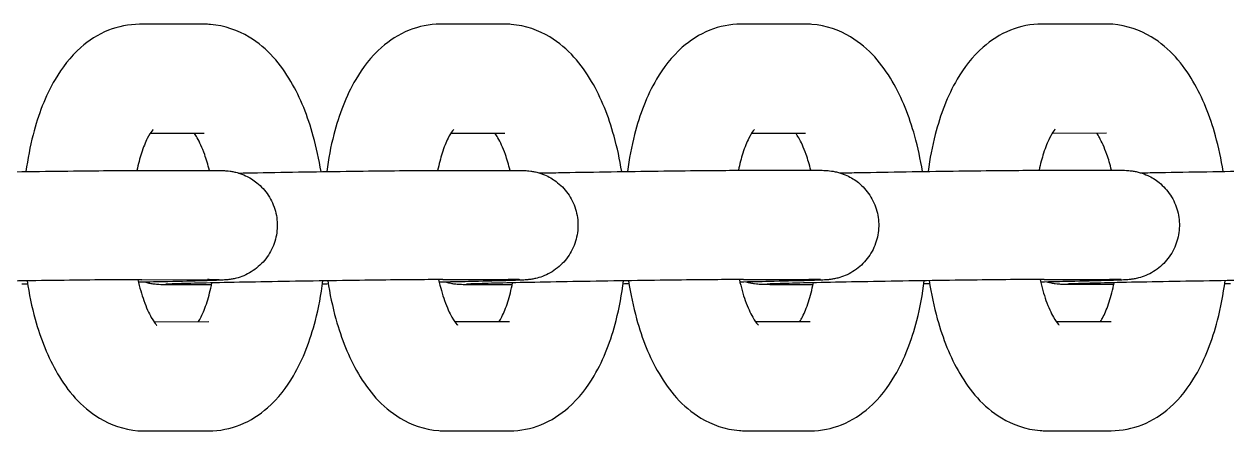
# Model space of a CAD drawing. Header units: millimetres. Extents: x 9332 to 13832, y 185 to 4585.
# Drawn here: x 10554.1 to 10620.1, y 2375.1 to 2397.4 of the extents above; entities that cross this region are included whole.
import ezdxf

# ---------------------------------------------------------------- set-up
doc = ezdxf.new("R2010")
doc.units = ezdxf.units.MM
doc.layers.add('AM_4', color=3, linetype='Continuous', lineweight=25)

msp = doc.modelspace()

# ---------------------------------------------------------------- linework, layer by layer
at = {"layer": 'AM_4'}
for p, q in [((10563.959, 2397.402), (10560.409, 2397.401)), ((10580.476, 2397.405), (10576.926, 2397.404)), ((10596.993, 2397.409), (10593.443, 2397.408)), ((10613.509, 2397.413), (10609.96, 2397.412)), ((10563.96, 2391.402), (10560.983, 2391.401)), ((10580.477, 2391.405), (10577.499, 2391.405)), ((10596.994, 2391.409), (10594.016, 2391.408)), ((10613.511, 2391.413), (10610.533, 2391.412)), ((10560.541, 2389.376), (10564.136, 2389.377)), ((10577.058, 2389.38), (10580.653, 2389.38)), ((10593.575, 2389.383), (10597.17, 2389.384)), ((10610.091, 2389.387), (10613.687, 2389.388)), ((10560.542, 2383.376), (10564.138, 2383.377)), ((10564.363, 2383.095), (10562.396, 2383.095)), ((10577.059, 2383.38), (10580.655, 2383.38)), ((10580.88, 2383.099), (10578.913, 2383.098)), ((10593.576, 2383.383), (10597.171, 2383.384)), ((10597.397, 2383.102), (10595.43, 2383.102)), ((10610.093, 2383.387), (10613.688, 2383.388)), ((10613.913, 2383.106), (10611.946, 2383.106)), ((10561.197, 2381.07), (10564.216, 2381.071)), ((10577.714, 2381.074), (10580.733, 2381.074)), ((10594.23, 2381.077), (10597.25, 2381.078)), ((10610.747, 2381.081), (10613.767, 2381.082)), ((10560.668, 2375.07), (10564.218, 2375.071)), ((10577.185, 2375.074), (10580.735, 2375.074)), ((10593.702, 2375.077), (10597.251, 2375.078)), ((10610.218, 2375.081), (10613.768, 2375.082))]:
    msp.add_line(p, q, dxfattribs=at)
for points, knots in [([(10560.409, 2397.401), (10559.817, 2397.401), (10559.226, 2397.279), (10558.116, 2396.837), (10557.612, 2396.503), (10556.593, 2395.608), (10556.142, 2395.01), (10555.227, 2393.448), (10554.844, 2392.43), (10554.394, 2390.684), (10554.264, 2390.006), (10554.17, 2389.31)], [3.141593, 3.141593, 3.141593, 3.141593, 3.311695, 3.311695, 3.501936, 3.501936, 3.767115, 3.767115, 4.150252, 4.150252, 4.378671, 4.378671, 4.378671, 4.378671]), ([(10570.375, 2389.309), (10570.267, 2389.978), (10570.126, 2390.63), (10569.65, 2392.342), (10569.254, 2393.351), (10568.164, 2395.203), (10567.464, 2396.071), (10565.818, 2397.062), (10565.086, 2397.329), (10564.191, 2397.397), (10564.075, 2397.402), (10563.959, 2397.402)], [8.177323, 8.177323, 8.177323, 8.177323, 8.396757, 8.396757, 8.775646, 8.775646, 9.166126, 9.166126, 9.391469, 9.391469, 9.424778, 9.424778, 9.424778, 9.424778]), ([(10576.926, 2397.404), (10576.334, 2397.404), (10575.743, 2397.283), (10574.632, 2396.841), (10574.128, 2396.507), (10573.11, 2395.612), (10572.659, 2395.013), (10571.744, 2393.452), (10571.361, 2392.434), (10570.91, 2390.688), (10570.78, 2390.01), (10570.687, 2389.314)], [3.141593, 3.141593, 3.141593, 3.141593, 3.311695, 3.311695, 3.501936, 3.501936, 3.767115, 3.767115, 4.150252, 4.150252, 4.378671, 4.378671, 4.378671, 4.378671]), ([(10586.892, 2389.313), (10586.784, 2389.981), (10586.643, 2390.634), (10586.167, 2392.345), (10585.771, 2393.355), (10584.68, 2395.207), (10583.981, 2396.074), (10582.335, 2397.066), (10581.603, 2397.332), (10580.708, 2397.401), (10580.592, 2397.405), (10580.476, 2397.405)], [8.177323, 8.177323, 8.177323, 8.177323, 8.396757, 8.396757, 8.775646, 8.775646, 9.166126, 9.166126, 9.391469, 9.391469, 9.424778, 9.424778, 9.424778, 9.424778]), ([(10593.443, 2397.408), (10592.85, 2397.408), (10592.26, 2397.286), (10591.149, 2396.844), (10590.645, 2396.511), (10589.627, 2395.615), (10589.176, 2395.017), (10588.261, 2393.456), (10587.878, 2392.437), (10587.427, 2390.692), (10587.297, 2390.013), (10587.203, 2389.318)], [3.141593, 3.141593, 3.141593, 3.141593, 3.311695, 3.311695, 3.501936, 3.501936, 3.767115, 3.767115, 4.150252, 4.150252, 4.378671, 4.378671, 4.378671, 4.378671]), ([(10603.408, 2389.317), (10603.301, 2389.985), (10603.16, 2390.637), (10602.684, 2392.349), (10602.287, 2393.359), (10601.197, 2395.21), (10600.497, 2396.078), (10598.852, 2397.07), (10598.12, 2397.336), (10597.225, 2397.404), (10597.109, 2397.409), (10596.993, 2397.409)], [8.177323, 8.177323, 8.177323, 8.177323, 8.396757, 8.396757, 8.775646, 8.775646, 9.166126, 9.166126, 9.391469, 9.391469, 9.424778, 9.424778, 9.424778, 9.424778]), ([(10609.96, 2397.412), (10609.367, 2397.412), (10608.777, 2397.29), (10607.666, 2396.848), (10607.162, 2396.514), (10606.143, 2395.619), (10605.692, 2395.021), (10604.777, 2393.459), (10604.394, 2392.441), (10603.944, 2390.695), (10603.814, 2390.017), (10603.72, 2389.321)], [3.141593, 3.141593, 3.141593, 3.141593, 3.311695, 3.311695, 3.501936, 3.501936, 3.767115, 3.767115, 4.150252, 4.150252, 4.378671, 4.378671, 4.378671, 4.378671]), ([(10619.925, 2389.32), (10619.817, 2389.989), (10619.677, 2390.641), (10619.201, 2392.353), (10618.804, 2393.362), (10617.714, 2395.214), (10617.014, 2396.082), (10615.369, 2397.074), (10614.637, 2397.34), (10613.741, 2397.408), (10613.625, 2397.413), (10613.509, 2397.413)], [8.177323, 8.177323, 8.177323, 8.177323, 8.396757, 8.396757, 8.775646, 8.775646, 9.166126, 9.166126, 9.391469, 9.391469, 9.424778, 9.424778, 9.424778, 9.424778]), ([(10594.182, 2391.631), (10594.182, 2391.631), (10594.153, 2391.604), (10594.049, 2391.465), (10593.962, 2391.329), (10593.763, 2390.93), (10593.649, 2390.652), (10593.453, 2390.044), (10593.37, 2389.727), (10593.298, 2389.383)], [3.51873, 3.51873, 3.51873, 3.51873, 3.6574981, 3.6574981, 3.8425054, 3.8425054, 4.0534741, 4.0534741, 4.2344337, 4.2344337, 4.2344337, 4.2344337]), ([(10610.699, 2391.635), (10610.699, 2391.635), (10610.67, 2391.607), (10610.566, 2391.468), (10610.479, 2391.332), (10610.279, 2390.934), (10610.165, 2390.656), (10609.97, 2390.048), (10609.886, 2389.73), (10609.814, 2389.387)], [3.51873, 3.51873, 3.51873, 3.51873, 3.6574981, 3.6574981, 3.8425054, 3.8425054, 4.0534741, 4.0534741, 4.2344337, 4.2344337, 4.2344337, 4.2344337]), ([(10561.149, 2391.624), (10561.149, 2391.624), (10561.12, 2391.596), (10561.015, 2391.457), (10560.928, 2391.321), (10560.729, 2390.923), (10560.615, 2390.645), (10560.42, 2390.037), (10560.336, 2389.719), (10560.264, 2389.375)], [3.51873, 3.51873, 3.51873, 3.51873, 3.6574981, 3.6574981, 3.8425054, 3.8425054, 4.0534741, 4.0534741, 4.2344337, 4.2344337, 4.2344337, 4.2344337]), ([(10564.243, 2389.377), (10564.165, 2389.692), (10564.077, 2389.984), (10563.851, 2390.624), (10563.706, 2390.938), (10563.524, 2391.259), (10563.474, 2391.338), (10563.43, 2391.401)], [8.3471885, 8.3471885, 8.3471885, 8.3471885, 8.5142019, 8.5142019, 8.7562917, 8.7562917, 8.8552962, 8.8552962, 8.8552962, 8.8552962]), ([(10577.665, 2391.628), (10577.665, 2391.628), (10577.636, 2391.6), (10577.532, 2391.461), (10577.445, 2391.325), (10577.246, 2390.926), (10577.132, 2390.649), (10576.937, 2390.04), (10576.853, 2389.723), (10576.781, 2389.379)], [3.51873, 3.51873, 3.51873, 3.51873, 3.6574981, 3.6574981, 3.8425054, 3.8425054, 4.0534741, 4.0534741, 4.2344337, 4.2344337, 4.2344337, 4.2344337]), ([(10580.76, 2389.38), (10580.682, 2389.695), (10580.594, 2389.987), (10580.367, 2390.628), (10580.223, 2390.942), (10580.041, 2391.263), (10579.991, 2391.342), (10579.947, 2391.405)], [8.3471885, 8.3471885, 8.3471885, 8.3471885, 8.5142019, 8.5142019, 8.7562917, 8.7562917, 8.8552962, 8.8552962, 8.8552962, 8.8552962]), ([(10597.277, 2389.384), (10597.198, 2389.699), (10597.111, 2389.991), (10596.884, 2390.631), (10596.74, 2390.946), (10596.558, 2391.267), (10596.508, 2391.345), (10596.464, 2391.409)], [8.3471885, 8.3471885, 8.3471885, 8.3471885, 8.5142019, 8.5142019, 8.7562917, 8.7562917, 8.8552962, 8.8552962, 8.8552962, 8.8552962]), ([(10613.794, 2389.388), (10613.715, 2389.703), (10613.627, 2389.995), (10613.401, 2390.635), (10613.256, 2390.95), (10613.075, 2391.27), (10613.025, 2391.349), (10612.981, 2391.412)], [8.3471885, 8.3471885, 8.3471885, 8.3471885, 8.5142019, 8.5142019, 8.7562917, 8.7562917, 8.8552962, 8.8552962, 8.8552962, 8.8552962]), ([(10549.334, 2389.228), (10549.672, 2389.234), (10550.022, 2389.241), (10551.201, 2389.263), (10552.083, 2389.278), (10553.829, 2389.306), (10554.716, 2389.319), (10556.385, 2389.341), (10557.189, 2389.351), (10558.616, 2389.365), (10559.257, 2389.371), (10560.067, 2389.375), (10560.323, 2389.376), (10560.541, 2389.376)], [2.062407, 2.062407, 2.062407, 2.062407, 2.176173, 2.176173, 2.438577, 2.438577, 2.700333, 2.700333, 2.962057, 2.962057, 3.224316, 3.224316, 3.369496, 3.369496, 3.369496, 3.369496]), ([(10564.136, 2389.377), (10564.561, 2389.377), (10564.775, 2389.38), (10565.102, 2389.363), (10565.142, 2389.361), (10565.242, 2389.353), (10565.303, 2389.347), (10565.44, 2389.328), (10565.513, 2389.315), (10565.665, 2389.283), (10565.744, 2389.263), (10565.959, 2389.199), (10566.096, 2389.148), (10566.45, 2388.984), (10566.663, 2388.853), (10567.095, 2388.504), (10567.309, 2388.269), (10567.654, 2387.743), (10567.787, 2387.445), (10567.952, 2386.83), (10567.985, 2386.505), (10567.947, 2385.868), (10567.876, 2385.549), (10567.641, 2384.957), (10567.473, 2384.676), (10567.063, 2384.189), (10566.816, 2383.975), (10566.413, 2383.727), (10566.274, 2383.655), (10565.998, 2383.539), (10565.86, 2383.493), (10565.644, 2383.436), (10565.561, 2383.419), (10565.417, 2383.393), (10565.357, 2383.385), (10565.27, 2383.374), (10565.237, 2383.371), (10565.157, 2383.364), (10565.118, 2383.361), (10564.964, 2383.351), (10564.854, 2383.346), (10564.498, 2383.332), (10564.22, 2383.323), (10563.371, 2383.299), (10562.711, 2383.283), (10561.462, 2383.255), (10560.921, 2383.244), (10560.35, 2383.233)], [0, 0, 0, 0, 0.281853, 0.281853, 0.315187, 0.315187, 0.34452, 0.34452, 0.369391, 0.369391, 0.394699, 0.394699, 0.438559, 0.438559, 0.512467, 0.512467, 0.605515, 0.605515, 0.701047, 0.701047, 0.796687, 0.796687, 0.892331, 0.892331, 0.987974, 0.987974, 1.083586, 1.083586, 1.130463, 1.130463, 1.17418, 1.17418, 1.201861, 1.201861, 1.229399, 1.229399, 1.252836, 1.252836, 1.296134, 1.296134, 1.425776, 1.425776, 1.621313, 1.621313, 1.911073, 1.911073, 2.099225, 2.099225, 2.099225, 2.099225]), ([(10565.851, 2389.231), (10566.189, 2389.238), (10566.538, 2389.245), (10567.718, 2389.266), (10568.599, 2389.282), (10570.346, 2389.309), (10571.232, 2389.322), (10572.902, 2389.345), (10573.705, 2389.354), (10575.133, 2389.369), (10575.773, 2389.374), (10576.584, 2389.379), (10576.839, 2389.38), (10577.058, 2389.38)], [2.062407, 2.062407, 2.062407, 2.062407, 2.176173, 2.176173, 2.438577, 2.438577, 2.700333, 2.700333, 2.962057, 2.962057, 3.224316, 3.224316, 3.369496, 3.369496, 3.369496, 3.369496]), ([(10580.653, 2389.38), (10581.078, 2389.38), (10581.291, 2389.383), (10581.619, 2389.367), (10581.658, 2389.365), (10581.758, 2389.356), (10581.819, 2389.351), (10581.957, 2389.331), (10582.03, 2389.319), (10582.181, 2389.287), (10582.261, 2389.267), (10582.476, 2389.203), (10582.613, 2389.152), (10582.967, 2388.988), (10583.18, 2388.856), (10583.612, 2388.507), (10583.826, 2388.272), (10584.17, 2387.747), (10584.304, 2387.449), (10584.468, 2386.834), (10584.502, 2386.508), (10584.464, 2385.872), (10584.393, 2385.553), (10584.158, 2384.961), (10583.99, 2384.68), (10583.58, 2384.192), (10583.333, 2383.979), (10582.93, 2383.73), (10582.79, 2383.659), (10582.515, 2383.543), (10582.377, 2383.497), (10582.16, 2383.44), (10582.077, 2383.422), (10581.934, 2383.397), (10581.874, 2383.389), (10581.786, 2383.378), (10581.754, 2383.375), (10581.674, 2383.367), (10581.634, 2383.365), (10581.48, 2383.354), (10581.371, 2383.35), (10581.015, 2383.335), (10580.737, 2383.326), (10579.888, 2383.302), (10579.228, 2383.286), (10577.979, 2383.259), (10577.437, 2383.248), (10576.867, 2383.237)], [0, 0, 0, 0, 0.281853, 0.281853, 0.315187, 0.315187, 0.34452, 0.34452, 0.369391, 0.369391, 0.394699, 0.394699, 0.438559, 0.438559, 0.512467, 0.512467, 0.605515, 0.605515, 0.701047, 0.701047, 0.796687, 0.796687, 0.892331, 0.892331, 0.987974, 0.987974, 1.083586, 1.083586, 1.130463, 1.130463, 1.17418, 1.17418, 1.201861, 1.201861, 1.229399, 1.229399, 1.252836, 1.252836, 1.296134, 1.296134, 1.425776, 1.425776, 1.621313, 1.621313, 1.911073, 1.911073, 2.099225, 2.099225, 2.099225, 2.099225]), ([(10582.368, 2389.235), (10582.706, 2389.242), (10583.055, 2389.248), (10584.235, 2389.27), (10585.116, 2389.285), (10586.863, 2389.313), (10587.749, 2389.326), (10589.419, 2389.348), (10590.222, 2389.358), (10591.649, 2389.373), (10592.29, 2389.378), (10593.1, 2389.382), (10593.356, 2389.383), (10593.575, 2389.383)], [2.062407, 2.062407, 2.062407, 2.062407, 2.176173, 2.176173, 2.438577, 2.438577, 2.700333, 2.700333, 2.962057, 2.962057, 3.224316, 3.224316, 3.369496, 3.369496, 3.369496, 3.369496]), ([(10597.17, 2389.384), (10597.594, 2389.384), (10597.808, 2389.387), (10598.136, 2389.371), (10598.175, 2389.368), (10598.275, 2389.36), (10598.336, 2389.354), (10598.474, 2389.335), (10598.547, 2389.323), (10598.698, 2389.291), (10598.778, 2389.271), (10598.993, 2389.207), (10599.13, 2389.155), (10599.484, 2388.992), (10599.696, 2388.86), (10600.129, 2388.511), (10600.342, 2388.276), (10600.687, 2387.751), (10600.821, 2387.453), (10600.985, 2386.837), (10601.018, 2386.512), (10600.981, 2385.876), (10600.91, 2385.557), (10600.674, 2384.964), (10600.507, 2384.684), (10600.097, 2384.196), (10599.85, 2383.983), (10599.447, 2383.734), (10599.307, 2383.662), (10599.032, 2383.547), (10598.894, 2383.501), (10598.677, 2383.444), (10598.594, 2383.426), (10598.451, 2383.401), (10598.39, 2383.392), (10598.303, 2383.382), (10598.271, 2383.379), (10598.191, 2383.371), (10598.151, 2383.368), (10597.997, 2383.358), (10597.888, 2383.353), (10597.532, 2383.339), (10597.254, 2383.33), (10596.405, 2383.306), (10595.745, 2383.29), (10594.496, 2383.263), (10593.954, 2383.252), (10593.384, 2383.241)], [0, 0, 0, 0, 0.281853, 0.281853, 0.315187, 0.315187, 0.34452, 0.34452, 0.369391, 0.369391, 0.394699, 0.394699, 0.438559, 0.438559, 0.512467, 0.512467, 0.605515, 0.605515, 0.701047, 0.701047, 0.796687, 0.796687, 0.892331, 0.892331, 0.987974, 0.987974, 1.083586, 1.083586, 1.130463, 1.130463, 1.17418, 1.17418, 1.201861, 1.201861, 1.229399, 1.229399, 1.252836, 1.252836, 1.296134, 1.296134, 1.425776, 1.425776, 1.621313, 1.621313, 1.911073, 1.911073, 2.099225, 2.099225, 2.099225, 2.099225]), ([(10598.885, 2389.239), (10599.222, 2389.245), (10599.572, 2389.252), (10600.751, 2389.274), (10601.633, 2389.289), (10603.379, 2389.317), (10604.266, 2389.33), (10605.935, 2389.352), (10606.739, 2389.362), (10608.166, 2389.376), (10608.807, 2389.382), (10609.617, 2389.386), (10609.873, 2389.387), (10610.091, 2389.387)], [2.062407, 2.062407, 2.062407, 2.062407, 2.176173, 2.176173, 2.438577, 2.438577, 2.700333, 2.700333, 2.962057, 2.962057, 3.224316, 3.224316, 3.369496, 3.369496, 3.369496, 3.369496]), ([(10613.687, 2389.388), (10614.111, 2389.388), (10614.325, 2389.391), (10614.653, 2389.374), (10614.692, 2389.372), (10614.792, 2389.364), (10614.853, 2389.358), (10614.99, 2389.339), (10615.064, 2389.326), (10615.215, 2389.294), (10615.294, 2389.274), (10615.51, 2389.21), (10615.647, 2389.159), (10616.001, 2388.995), (10616.213, 2388.864), (10616.646, 2388.515), (10616.859, 2388.28), (10617.204, 2387.754), (10617.337, 2387.456), (10617.502, 2386.841), (10617.535, 2386.516), (10617.498, 2385.879), (10617.427, 2385.56), (10617.191, 2384.968), (10617.023, 2384.687), (10616.614, 2384.2), (10616.366, 2383.986), (10615.963, 2383.738), (10615.824, 2383.666), (10615.549, 2383.55), (10615.411, 2383.504), (10615.194, 2383.447), (10615.111, 2383.43), (10614.968, 2383.404), (10614.907, 2383.396), (10614.82, 2383.386), (10614.788, 2383.382), (10614.708, 2383.375), (10614.668, 2383.372), (10614.514, 2383.362), (10614.405, 2383.357), (10614.049, 2383.343), (10613.771, 2383.334), (10612.922, 2383.31), (10612.262, 2383.294), (10611.012, 2383.267), (10610.471, 2383.255), (10609.9, 2383.244)], [0, 0, 0, 0, 0.281853, 0.281853, 0.315187, 0.315187, 0.34452, 0.34452, 0.369391, 0.369391, 0.394699, 0.394699, 0.438559, 0.438559, 0.512467, 0.512467, 0.605515, 0.605515, 0.701047, 0.701047, 0.796687, 0.796687, 0.892331, 0.892331, 0.987974, 0.987974, 1.083586, 1.083586, 1.130463, 1.130463, 1.17418, 1.17418, 1.201861, 1.201861, 1.229399, 1.229399, 1.252836, 1.252836, 1.296134, 1.296134, 1.425776, 1.425776, 1.621313, 1.621313, 1.911073, 1.911073, 2.099225, 2.099225, 2.099225, 2.099225]), ([(10615.402, 2389.242), (10615.739, 2389.249), (10616.089, 2389.256), (10617.268, 2389.277), (10618.15, 2389.293), (10619.896, 2389.32), (10620.783, 2389.333), (10622.452, 2389.356), (10623.256, 2389.365), (10624.683, 2389.38), (10625.324, 2389.385), (10626.134, 2389.39), (10626.39, 2389.391), (10626.608, 2389.391)], [2.062407, 2.062407, 2.062407, 2.062407, 2.176173, 2.176173, 2.438577, 2.438577, 2.700333, 2.700333, 2.962057, 2.962057, 3.224316, 3.224316, 3.369496, 3.369496, 3.369496, 3.369496]), ([(10560.542, 2383.376), (10560.188, 2383.376), (10559.706, 2383.374), (10558.56, 2383.365), (10557.879, 2383.358), (10556.389, 2383.341), (10555.56, 2383.33), (10553.869, 2383.306), (10552.985, 2383.292), (10551.278, 2383.263), (10550.433, 2383.248), (10548.887, 2383.218), (10548.168, 2383.203), (10546.946, 2383.174), (10546.427, 2383.161), (10545.856, 2383.143), (10545.699, 2383.138), (10545.463, 2383.129), (10545.377, 2383.125), (10545.337, 2383.123), (10545.333, 2383.122), (10545.333, 2383.122)], [0, 0, 0, 0, 0.248263, 0.248263, 0.499951, 0.499951, 0.757323, 0.757323, 1.01581, 1.01581, 1.274573, 1.274573, 1.533118, 1.533118, 1.790623, 1.790623, 1.915683, 1.915683, 2.034039, 2.034039, 2.06119, 2.06119, 2.06119, 2.06119]), ([(10554.229, 2383.311), (10554.34, 2382.59), (10554.488, 2381.888), (10554.977, 2380.13), (10555.373, 2379.12), (10556.464, 2377.268), (10557.163, 2376.401), (10558.809, 2375.409), (10559.541, 2375.143), (10560.436, 2375.074), (10560.552, 2375.07), (10560.668, 2375.07)], [5.01949, 5.01949, 5.01949, 5.01949, 5.255165, 5.255165, 5.634054, 5.634054, 6.024533, 6.024533, 6.249877, 6.249877, 6.283185, 6.283185, 6.283185, 6.283185]), ([(10560.318, 2383.376), (10560.412, 2382.953), (10560.523, 2382.564), (10560.777, 2381.847), (10560.921, 2381.533), (10561.161, 2381.109), (10561.261, 2380.978), (10561.342, 2380.888), (10561.357, 2380.874), (10561.357, 2380.874)], [5.1569347, 5.1569347, 5.1569347, 5.1569347, 5.3726092, 5.3726092, 5.6146991, 5.6146991, 5.8232679, 5.8232679, 5.9226994, 5.9226994, 5.9226994, 5.9226994]), ([(10562.396, 2383.095), (10561.972, 2383.094), (10561.758, 2383.092), (10561.43, 2383.108), (10561.391, 2383.11), (10561.291, 2383.118), (10561.23, 2383.124), (10561.093, 2383.144), (10561.019, 2383.156), (10560.868, 2383.188), (10560.789, 2383.208), (10560.7, 2383.234), (10560.691, 2383.237), (10560.682, 2383.24)], [0, 0, 0, 0, 0.2818527, 0.2818527, 0.3151869, 0.3151869, 0.3445202, 0.3445202, 0.3693908, 0.3693908, 0.3946985, 0.3946985, 0.3977085, 0.3977085, 0.3977085, 0.3977085]), ([(10577.059, 2383.38), (10576.705, 2383.379), (10576.223, 2383.377), (10575.077, 2383.368), (10574.395, 2383.362), (10572.906, 2383.344), (10572.077, 2383.333), (10570.385, 2383.309), (10569.502, 2383.295), (10567.795, 2383.267), (10566.949, 2383.252), (10565.404, 2383.222), (10564.684, 2383.206), (10563.462, 2383.178), (10562.943, 2383.164), (10562.373, 2383.147), (10562.216, 2383.142), (10561.98, 2383.133), (10561.894, 2383.129), (10561.854, 2383.126), (10561.85, 2383.126), (10561.85, 2383.126)], [0, 0, 0, 0, 0.248263, 0.248263, 0.499951, 0.499951, 0.757323, 0.757323, 1.01581, 1.01581, 1.274573, 1.274573, 1.533118, 1.533118, 1.790623, 1.790623, 1.915683, 1.915683, 2.034039, 2.034039, 2.06119, 2.06119, 2.06119, 2.06119]), ([(10563.645, 2381.071), (10563.689, 2381.142), (10563.74, 2381.231), (10563.898, 2381.549), (10564.012, 2381.826), (10564.216, 2382.463), (10564.308, 2382.816), (10564.384, 2383.199)], [6.8799113, 6.8799113, 6.8799113, 6.8799113, 6.984098, 6.984098, 7.1950668, 7.1950668, 7.3940257, 7.3940257, 7.3940257, 7.3940257]), ([(10564.777, 2383.372), (10564.777, 2383.372), (10564.763, 2383.373), (10564.69, 2383.374), (10564.599, 2383.375), (10564.385, 2383.376), (10564.27, 2383.377), (10564.138, 2383.377)], [3.0785226, 3.0785226, 3.0785226, 3.0785226, 3.1279244, 3.1279244, 3.2407431, 3.2407431, 3.3329626, 3.3329626, 3.3329626, 3.3329626]), ([(10564.218, 2375.071), (10564.81, 2375.071), (10565.401, 2375.193), (10566.512, 2375.634), (10567.016, 2375.968), (10568.034, 2376.863), (10568.485, 2377.462), (10569.4, 2379.023), (10569.783, 2380.041), (10570.246, 2381.834), (10570.382, 2382.562), (10570.477, 2383.31)], [6.283185, 6.283185, 6.283185, 6.283185, 6.453287, 6.453287, 6.643528, 6.643528, 6.908708, 6.908708, 7.291845, 7.291845, 7.536575, 7.536575, 7.536575, 7.536575]), ([(10570.746, 2383.314), (10570.856, 2382.594), (10571.005, 2381.891), (10571.493, 2380.133), (10571.89, 2379.124), (10572.98, 2377.272), (10573.68, 2376.404), (10575.326, 2375.413), (10576.058, 2375.146), (10576.953, 2375.078), (10577.069, 2375.074), (10577.185, 2375.074)], [5.01949, 5.01949, 5.01949, 5.01949, 5.255165, 5.255165, 5.634054, 5.634054, 6.024533, 6.024533, 6.249877, 6.249877, 6.283185, 6.283185, 6.283185, 6.283185]), ([(10576.834, 2383.379), (10576.929, 2382.956), (10577.04, 2382.568), (10577.293, 2381.851), (10577.438, 2381.537), (10577.678, 2381.113), (10577.778, 2380.982), (10577.858, 2380.891), (10577.874, 2380.878), (10577.874, 2380.878)], [5.1569347, 5.1569347, 5.1569347, 5.1569347, 5.3726092, 5.3726092, 5.6146991, 5.6146991, 5.8232679, 5.8232679, 5.9226994, 5.9226994, 5.9226994, 5.9226994]), ([(10578.913, 2383.098), (10578.489, 2383.098), (10578.275, 2383.095), (10577.947, 2383.112), (10577.908, 2383.114), (10577.808, 2383.122), (10577.747, 2383.128), (10577.609, 2383.147), (10577.536, 2383.16), (10577.385, 2383.192), (10577.305, 2383.212), (10577.217, 2383.238), (10577.208, 2383.241), (10577.198, 2383.244)], [0, 0, 0, 0, 0.2818527, 0.2818527, 0.3151869, 0.3151869, 0.3445202, 0.3445202, 0.3693908, 0.3693908, 0.3946985, 0.3946985, 0.3977085, 0.3977085, 0.3977085, 0.3977085]), ([(10593.576, 2383.383), (10593.221, 2383.383), (10592.74, 2383.381), (10591.594, 2383.372), (10590.912, 2383.365), (10589.423, 2383.348), (10588.593, 2383.337), (10586.902, 2383.313), (10586.019, 2383.299), (10584.311, 2383.271), (10583.466, 2383.255), (10581.921, 2383.225), (10581.201, 2383.21), (10579.979, 2383.182), (10579.46, 2383.168), (10578.89, 2383.151), (10578.733, 2383.145), (10578.497, 2383.136), (10578.411, 2383.132), (10578.371, 2383.13), (10578.366, 2383.13), (10578.366, 2383.13)], [0, 0, 0, 0, 0.248263, 0.248263, 0.499951, 0.499951, 0.757323, 0.757323, 1.01581, 1.01581, 1.274573, 1.274573, 1.533118, 1.533118, 1.790623, 1.790623, 1.915683, 1.915683, 2.034039, 2.034039, 2.06119, 2.06119, 2.06119, 2.06119]), ([(10580.161, 2381.074), (10580.206, 2381.146), (10580.256, 2381.235), (10580.415, 2381.553), (10580.529, 2381.83), (10580.733, 2382.466), (10580.825, 2382.819), (10580.901, 2383.203)], [6.8799113, 6.8799113, 6.8799113, 6.8799113, 6.984098, 6.984098, 7.1950668, 7.1950668, 7.3940257, 7.3940257, 7.3940257, 7.3940257]), ([(10581.294, 2383.376), (10581.294, 2383.376), (10581.279, 2383.376), (10581.207, 2383.378), (10581.116, 2383.379), (10580.902, 2383.38), (10580.786, 2383.38), (10580.655, 2383.38)], [3.0785226, 3.0785226, 3.0785226, 3.0785226, 3.1279244, 3.1279244, 3.2407431, 3.2407431, 3.3329626, 3.3329626, 3.3329626, 3.3329626]), ([(10580.735, 2375.074), (10581.327, 2375.074), (10581.918, 2375.196), (10583.028, 2375.638), (10583.532, 2375.972), (10584.551, 2376.867), (10585.002, 2377.465), (10585.917, 2379.027), (10586.3, 2380.045), (10586.762, 2381.837), (10586.899, 2382.566), (10586.994, 2383.314)], [6.283185, 6.283185, 6.283185, 6.283185, 6.453287, 6.453287, 6.643528, 6.643528, 6.908708, 6.908708, 7.291845, 7.291845, 7.536575, 7.536575, 7.536575, 7.536575]), ([(10587.262, 2383.318), (10587.373, 2382.598), (10587.521, 2381.895), (10588.01, 2380.137), (10588.407, 2379.127), (10589.497, 2377.276), (10590.197, 2376.408), (10591.843, 2375.416), (10592.574, 2375.15), (10593.47, 2375.082), (10593.586, 2375.077), (10593.702, 2375.077)], [5.01949, 5.01949, 5.01949, 5.01949, 5.255165, 5.255165, 5.634054, 5.634054, 6.024533, 6.024533, 6.249877, 6.249877, 6.283185, 6.283185, 6.283185, 6.283185]), ([(10593.351, 2383.383), (10593.445, 2382.96), (10593.557, 2382.571), (10593.81, 2381.855), (10593.955, 2381.54), (10594.195, 2381.116), (10594.295, 2380.985), (10594.375, 2380.895), (10594.391, 2380.882), (10594.391, 2380.882)], [5.1569347, 5.1569347, 5.1569347, 5.1569347, 5.3726092, 5.3726092, 5.6146991, 5.6146991, 5.8232679, 5.8232679, 5.9226994, 5.9226994, 5.9226994, 5.9226994]), ([(10595.43, 2383.102), (10595.005, 2383.102), (10594.792, 2383.099), (10594.464, 2383.115), (10594.425, 2383.118), (10594.324, 2383.126), (10594.264, 2383.132), (10594.126, 2383.151), (10594.053, 2383.163), (10593.902, 2383.195), (10593.822, 2383.215), (10593.734, 2383.242), (10593.725, 2383.244), (10593.715, 2383.247)], [0, 0, 0, 0, 0.2818527, 0.2818527, 0.3151869, 0.3151869, 0.3445202, 0.3445202, 0.3693908, 0.3693908, 0.3946985, 0.3946985, 0.3977085, 0.3977085, 0.3977085, 0.3977085]), ([(10610.093, 2383.387), (10609.738, 2383.387), (10609.257, 2383.385), (10608.11, 2383.376), (10607.429, 2383.369), (10605.939, 2383.352), (10605.11, 2383.341), (10603.419, 2383.317), (10602.536, 2383.303), (10600.828, 2383.274), (10599.983, 2383.259), (10598.438, 2383.229), (10597.718, 2383.214), (10596.496, 2383.185), (10595.977, 2383.172), (10595.406, 2383.154), (10595.249, 2383.149), (10595.014, 2383.14), (10594.928, 2383.136), (10594.888, 2383.134), (10594.883, 2383.133), (10594.883, 2383.133)], [0, 0, 0, 0, 0.248263, 0.248263, 0.499951, 0.499951, 0.757323, 0.757323, 1.01581, 1.01581, 1.274573, 1.274573, 1.533118, 1.533118, 1.790623, 1.790623, 1.915683, 1.915683, 2.034039, 2.034039, 2.06119, 2.06119, 2.06119, 2.06119]), ([(10596.678, 2381.078), (10596.723, 2381.15), (10596.773, 2381.239), (10596.932, 2381.556), (10597.046, 2381.834), (10597.25, 2382.47), (10597.341, 2382.823), (10597.418, 2383.207)], [6.8799113, 6.8799113, 6.8799113, 6.8799113, 6.984098, 6.984098, 7.1950668, 7.1950668, 7.3940257, 7.3940257, 7.3940257, 7.3940257]), ([(10597.81, 2383.379), (10597.81, 2383.379), (10597.796, 2383.38), (10597.724, 2383.381), (10597.632, 2383.383), (10597.418, 2383.384), (10597.303, 2383.384), (10597.171, 2383.384)], [3.0785226, 3.0785226, 3.0785226, 3.0785226, 3.1279244, 3.1279244, 3.2407431, 3.2407431, 3.3329626, 3.3329626, 3.3329626, 3.3329626]), ([(10597.251, 2375.078), (10597.844, 2375.078), (10598.434, 2375.2), (10599.545, 2375.642), (10600.049, 2375.976), (10601.068, 2376.871), (10601.519, 2377.469), (10602.434, 2379.03), (10602.817, 2380.049), (10603.279, 2381.841), (10603.416, 2382.57), (10603.511, 2383.318)], [6.283185, 6.283185, 6.283185, 6.283185, 6.453287, 6.453287, 6.643528, 6.643528, 6.908708, 6.908708, 7.291845, 7.291845, 7.536575, 7.536575, 7.536575, 7.536575]), ([(10603.779, 2383.322), (10603.89, 2382.601), (10604.038, 2381.899), (10604.527, 2380.141), (10604.924, 2379.131), (10606.014, 2377.279), (10606.714, 2376.412), (10608.359, 2375.42), (10609.091, 2375.154), (10609.986, 2375.085), (10610.102, 2375.081), (10610.218, 2375.081)], [5.01949, 5.01949, 5.01949, 5.01949, 5.255165, 5.255165, 5.634054, 5.634054, 6.024533, 6.024533, 6.249877, 6.249877, 6.283185, 6.283185, 6.283185, 6.283185]), ([(10609.868, 2383.387), (10609.962, 2382.964), (10610.074, 2382.575), (10610.327, 2381.858), (10610.472, 2381.544), (10610.712, 2381.12), (10610.811, 2380.989), (10610.892, 2380.899), (10610.907, 2380.885), (10610.907, 2380.885)], [5.1569347, 5.1569347, 5.1569347, 5.1569347, 5.3726092, 5.3726092, 5.6146991, 5.6146991, 5.8232679, 5.8232679, 5.9226994, 5.9226994, 5.9226994, 5.9226994]), ([(10611.946, 2383.106), (10611.522, 2383.105), (10611.308, 2383.103), (10610.98, 2383.119), (10610.941, 2383.121), (10610.841, 2383.13), (10610.78, 2383.135), (10610.643, 2383.155), (10610.57, 2383.167), (10610.418, 2383.199), (10610.339, 2383.219), (10610.251, 2383.245), (10610.241, 2383.248), (10610.232, 2383.251)], [0, 0, 0, 0, 0.2818527, 0.2818527, 0.3151869, 0.3151869, 0.3445202, 0.3445202, 0.3693908, 0.3693908, 0.3946985, 0.3946985, 0.3977085, 0.3977085, 0.3977085, 0.3977085]), ([(10626.61, 2383.391), (10626.255, 2383.391), (10625.773, 2383.388), (10624.627, 2383.379), (10623.946, 2383.373), (10622.456, 2383.355), (10621.627, 2383.345), (10619.936, 2383.32), (10619.052, 2383.307), (10617.345, 2383.278), (10616.5, 2383.263), (10614.954, 2383.233), (10614.235, 2383.217), (10613.013, 2383.189), (10612.494, 2383.176), (10611.923, 2383.158), (10611.766, 2383.153), (10611.531, 2383.144), (10611.445, 2383.14), (10611.404, 2383.137), (10611.4, 2383.137), (10611.4, 2383.137)], [0, 0, 0, 0, 0.248263, 0.248263, 0.499951, 0.499951, 0.757323, 0.757323, 1.01581, 1.01581, 1.274573, 1.274573, 1.533118, 1.533118, 1.790623, 1.790623, 1.915683, 1.915683, 2.034039, 2.034039, 2.06119, 2.06119, 2.06119, 2.06119]), ([(10613.195, 2381.082), (10613.24, 2381.153), (10613.29, 2381.242), (10613.448, 2381.56), (10613.563, 2381.838), (10613.767, 2382.474), (10613.858, 2382.827), (10613.935, 2383.21)], [6.8799113, 6.8799113, 6.8799113, 6.8799113, 6.984098, 6.984098, 7.1950668, 7.1950668, 7.3940257, 7.3940257, 7.3940257, 7.3940257]), ([(10614.327, 2383.383), (10614.327, 2383.383), (10614.313, 2383.384), (10614.241, 2383.385), (10614.149, 2383.386), (10613.935, 2383.387), (10613.82, 2383.388), (10613.688, 2383.388)], [3.0785226, 3.0785226, 3.0785226, 3.0785226, 3.1279244, 3.1279244, 3.2407431, 3.2407431, 3.3329626, 3.3329626, 3.3329626, 3.3329626]), ([(10613.768, 2375.082), (10614.361, 2375.082), (10614.951, 2375.204), (10616.062, 2375.645), (10616.566, 2375.979), (10617.584, 2376.874), (10618.036, 2377.473), (10618.95, 2379.034), (10619.333, 2380.052), (10619.796, 2381.845), (10619.932, 2382.573), (10620.027, 2383.321)], [6.283185, 6.283185, 6.283185, 6.283185, 6.453287, 6.453287, 6.643528, 6.643528, 6.908708, 6.908708, 7.291845, 7.291845, 7.536575, 7.536575, 7.536575, 7.536575])]:
    msp.add_open_spline(points, degree=3, knots=knots, dxfattribs=at)
for points in [[(10554.257, 2383.135), (10554.15, 2383.133), (10554.043, 2383.132), (10553.937, 2383.131)], [(10570.773, 2383.139), (10570.666, 2383.137), (10570.56, 2383.136), (10570.454, 2383.134)], [(10587.29, 2383.142), (10587.183, 2383.141), (10587.077, 2383.139), (10586.971, 2383.138)], [(10603.807, 2383.146), (10603.7, 2383.145), (10603.593, 2383.143), (10603.488, 2383.142)], [(10620.324, 2383.15), (10620.217, 2383.148), (10620.11, 2383.147), (10620.004, 2383.145)]]:
    msp.add_open_spline(points, degree=3, dxfattribs=at)

doc.saveas('drawing.dxf')
